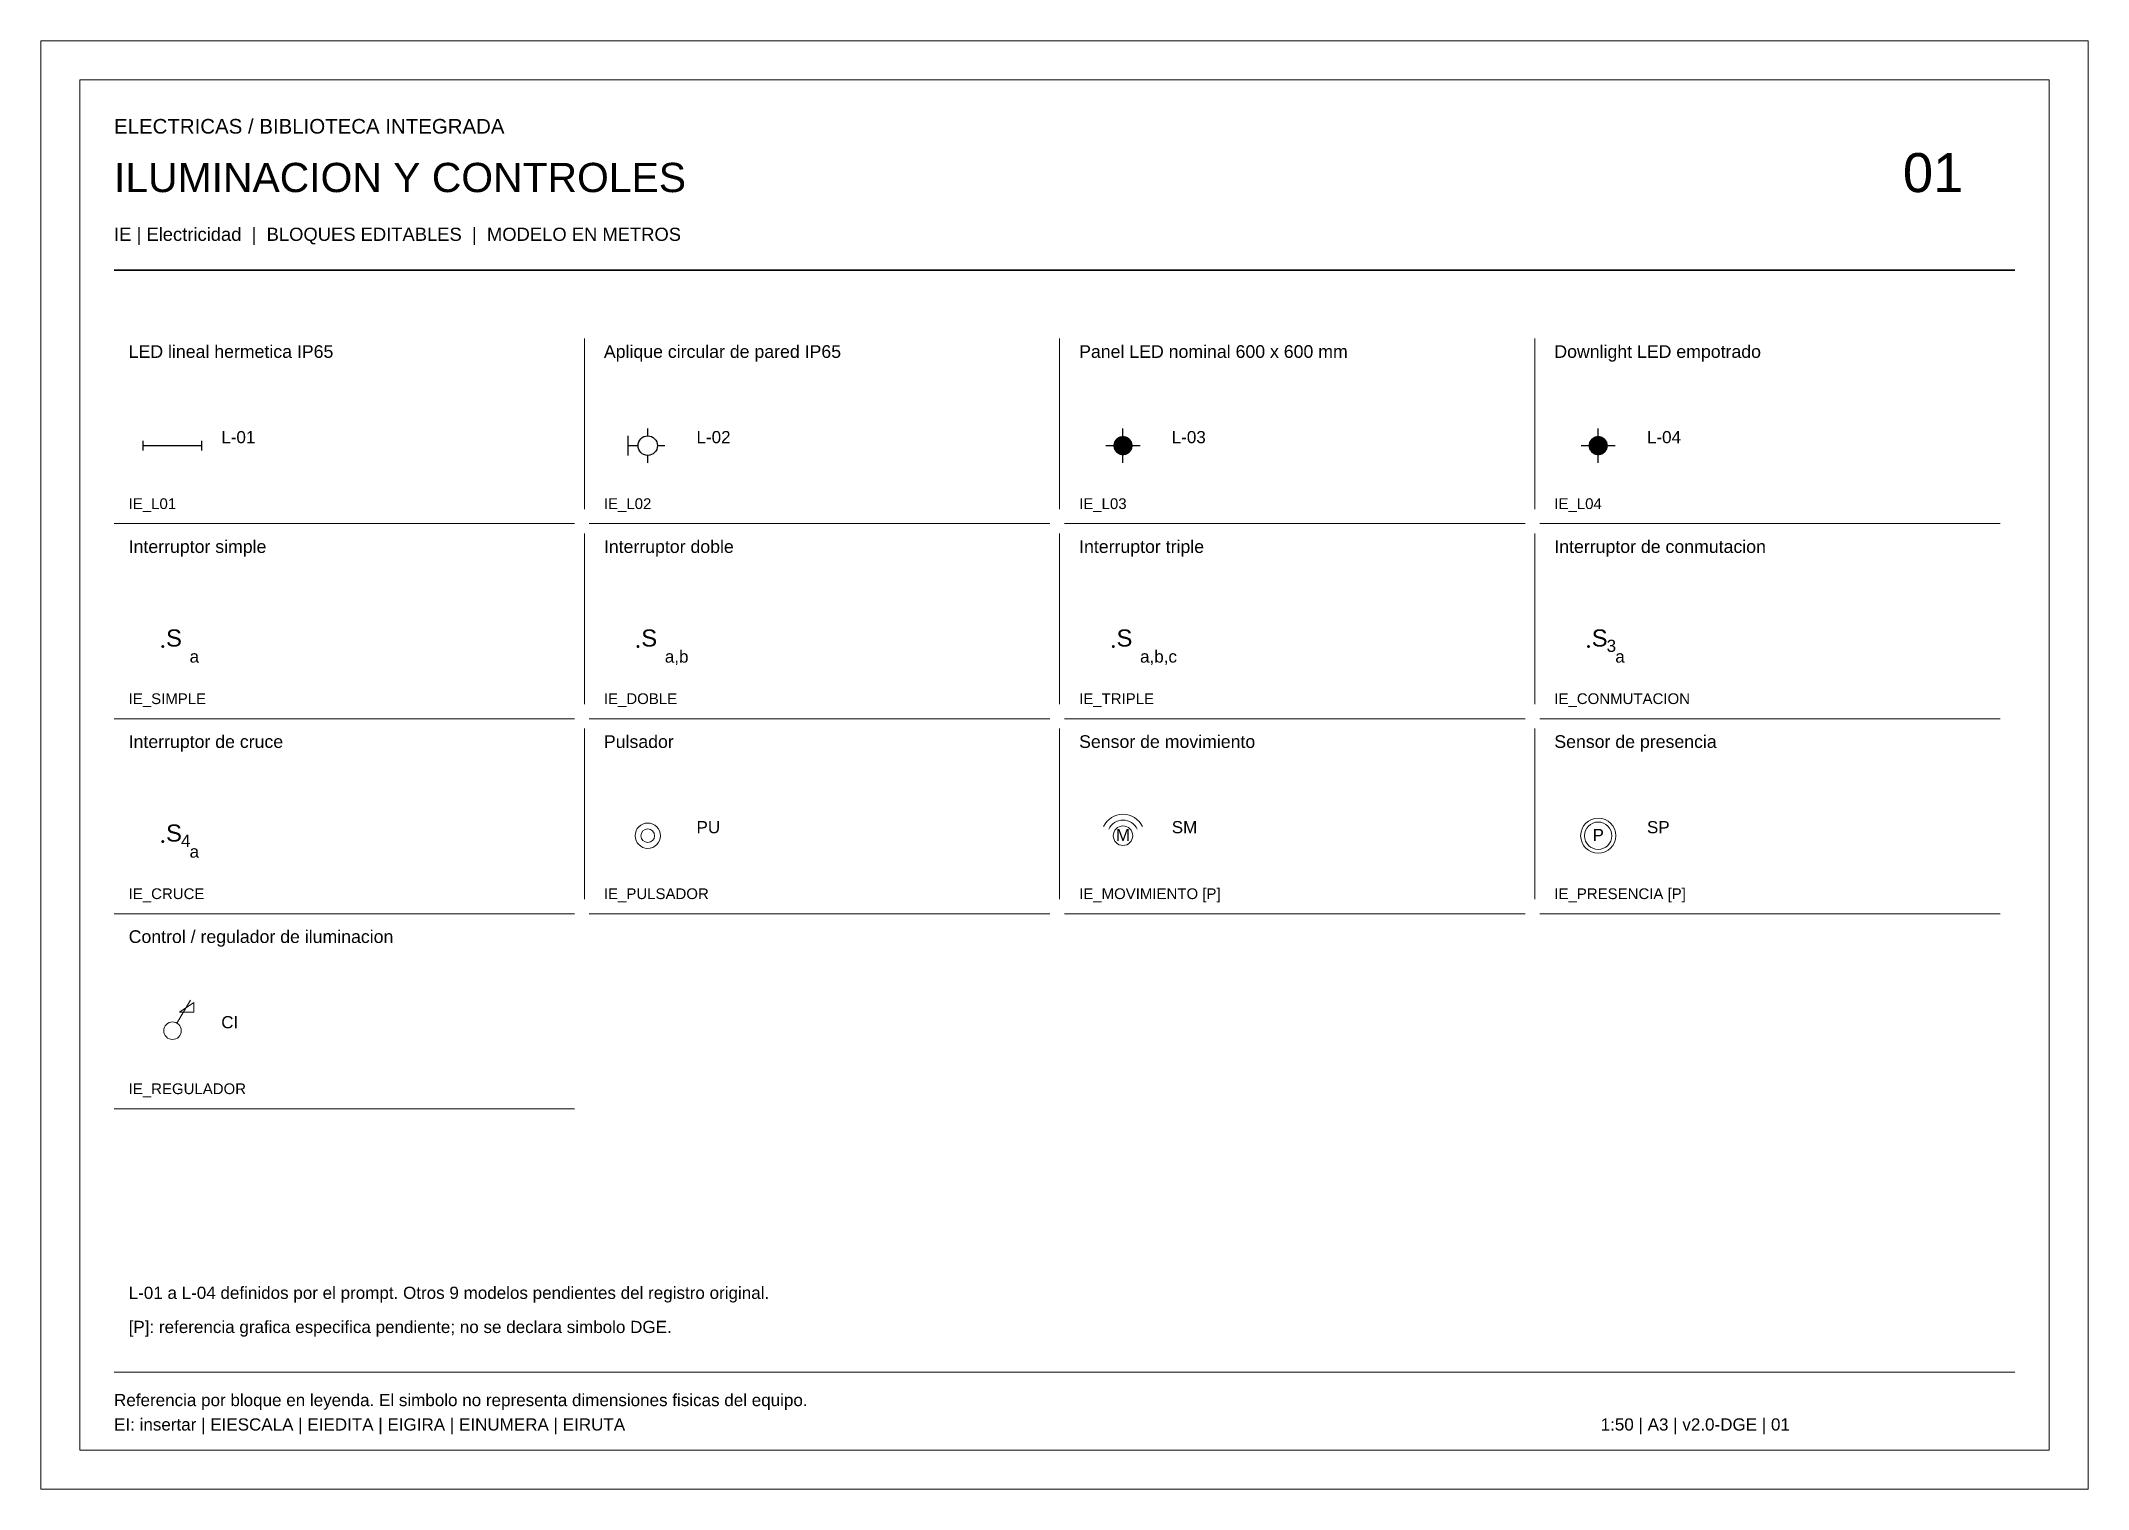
# Paper-space layout '01_ILUMINACION_CONTROLES' of a CAD drawing. Header units: metres, sheet in millimetres. Extents: x 0 to 420, y 0 to 297.
# The model-space entities are those that its viewports show. They can reach past a viewport. Long polylines and large blocks are cut down to what shows.
import ezdxf
from ezdxf.enums import TextEntityAlignment as Align

# ---------------------------------------------------------------- set-up
doc = ezdxf.new("R2010")
doc.units = ezdxf.units.M
for name, color, linetype, lineweight in [('EIC-CATALOGO', 7, 'Continuous', 18), ('EIC-MARCO', 8, 'Continuous', 13), ('IE-INTERRUPTORES', 7, 'Continuous', 18), ('IE-LUMINARIAS', 7, 'Continuous', 25)]:
    doc.layers.add(name, color=color, linetype=linetype, lineweight=lineweight)
doc.layers.add('VIEWPORTS', color=8, linetype='Continuous', lineweight=0, plot=False)
doc.styles.add('EI_TEXTO', font='arial.ttf')

# ---------------------------------------------------------------- blocks, each defined once
blk = doc.blocks.new('IE_L01')
at = {"color": 0, "lineweight": -2}
for p, q in [((-6, -1), (-6, 1)), ((-6, 0), (6, 0)), ((6, -1), (6, 1))]:
    blk.add_line(p, q, dxfattribs=at)
at = {"color": 0, "style": 'EI_TEXTO', "flags": 1}
for tag in ['TIPO', 'TABLERO', 'SISTEMA', 'OBSERVACIONES', 'CLASE_REFERENCIA', 'DESCRIPCION', 'MONTAJE', 'NORMA', 'POTENCIA', 'DIM_FISICA', 'PAGINA_DGE', 'IP']:
    blk.add_attdef(tag, (0, 0), '', height=2.5, dxfattribs=at)
at = {"color": 0, "style": 'EI_TEXTO'}
for tag, p in [('CODIGO', (10, 0.5)), ('ALTURA', (10, -6.5)), ('CIRCUITO', (10, -3))]:
    blk.add_attdef(tag, p, '', height=2.5, dxfattribs=at)
blk = doc.blocks.new('IE_L02')
at = {"color": 0, "lineweight": -2}
for p, q in [((-4, -2), (-4, 2)), ((-4, 0), (-3.5, 0)), ((-3.5, 0), (-2, 0)), ((0, 2), (0, 3.5)), ((2, 0), (3.5, 0)), ((0, -3.5), (0, -2))]:
    blk.add_line(p, q, dxfattribs=at)
blk.add_circle((0, 0), 2, dxfattribs=at)
at = {"color": 0, "style": 'EI_TEXTO', "flags": 1}
for tag in ['TIPO', 'TABLERO', 'SISTEMA', 'OBSERVACIONES', 'CLASE_REFERENCIA', 'DESCRIPCION', 'MONTAJE', 'NORMA', 'POTENCIA', 'DIM_FISICA', 'PAGINA_DGE', 'IP']:
    blk.add_attdef(tag, (0, 0), '', height=2.5, dxfattribs=at)
at = {"color": 0, "style": 'EI_TEXTO'}
for tag, p in [('CODIGO', (10, 0.5)), ('ALTURA', (10, -6.5)), ('CIRCUITO', (10, -3))]:
    blk.add_attdef(tag, p, '', height=2.5, dxfattribs=at)
blk = doc.blocks.new('IE_L03')
blk.add_hatch(color=0).paths.add_polyline_path([(2, 0), (1.85, 0.77), (1.41, 1.41), (0.77, 1.85), (0, 2), (-0.77, 1.85), (-1.41, 1.41), (-1.85, 0.77), (-2, 0), (-1.85, -0.77), (-1.41, -1.41), (-0.77, -1.85), (0, -2), (0.77, -1.85), (1.41, -1.41), (1.85, -0.77)])
at = {"color": 0, "lineweight": -2}
for p, q in [((-3.5, 0), (-2, 0)), ((0, 2), (0, 3.5)), ((2, 0), (3.5, 0)), ((0, -3.5), (0, -2))]:
    blk.add_line(p, q, dxfattribs=at)
at = {"color": 0, "style": 'EI_TEXTO', "flags": 1}
for tag in ['TIPO', 'TABLERO', 'SISTEMA', 'OBSERVACIONES', 'CLASE_REFERENCIA', 'DESCRIPCION', 'MONTAJE', 'NORMA', 'POTENCIA', 'DIM_FISICA', 'PAGINA_DGE']:
    blk.add_attdef(tag, (0, 0), '', height=2.5, dxfattribs=at)
at = {"color": 0, "style": 'EI_TEXTO'}
for tag, p in [('CODIGO', (10, 0.5)), ('ALTURA', (10, -6.5)), ('CIRCUITO', (10, -3))]:
    blk.add_attdef(tag, p, '', height=2.5, dxfattribs=at)
blk = doc.blocks.new('IE_L04')
blk.add_hatch(color=0).paths.add_polyline_path([(2, 0), (1.85, 0.77), (1.41, 1.41), (0.77, 1.85), (0, 2), (-0.77, 1.85), (-1.41, 1.41), (-1.85, 0.77), (-2, 0), (-1.85, -0.77), (-1.41, -1.41), (-0.77, -1.85), (0, -2), (0.77, -1.85), (1.41, -1.41), (1.85, -0.77)])
at = {"color": 0, "lineweight": -2}
for p, q in [((-3.5, 0), (-2, 0)), ((0, 2), (0, 3.5)), ((2, 0), (3.5, 0)), ((0, -3.5), (0, -2))]:
    blk.add_line(p, q, dxfattribs=at)
at = {"color": 0, "style": 'EI_TEXTO', "flags": 1}
for tag in ['TIPO', 'TABLERO', 'SISTEMA', 'OBSERVACIONES', 'CLASE_REFERENCIA', 'DESCRIPCION', 'MONTAJE', 'NORMA', 'POTENCIA', 'DIM_FISICA', 'PAGINA_DGE']:
    blk.add_attdef(tag, (0, 0), '', height=2.5, dxfattribs=at)
at = {"color": 0, "style": 'EI_TEXTO'}
for tag, p in [('CODIGO', (10, 0.5)), ('ALTURA', (10, -6.5)), ('CIRCUITO', (10, -3))]:
    blk.add_attdef(tag, p, '', height=2.5, dxfattribs=at)
blk = doc.blocks.new('IE_SIMPLE')
blk.add_hatch(color=0).paths.add_polyline_path([(-1.7, -1.2), (-1.72, -1.09), (-1.79, -0.99), (-1.89, -0.92), (-2, -0.9), (-2.11, -0.92), (-2.21, -0.99), (-2.28, -1.09), (-2.3, -1.2), (-2.28, -1.31), (-2.21, -1.41), (-2.11, -1.48), (-2, -1.5), (-1.89, -1.48), (-1.79, -1.41), (-1.72, -1.31)])
at = {"color": 0, "lineweight": -2, "style": 'EI_TEXTO'}
blk.add_text('S', height=3.5, dxfattribs=at).set_placement((0.3, -1.2), align=Align.CENTER)
at = {"color": 0, "style": 'EI_TEXTO', "flags": 1}
for tag, p in [('TIPO', (0, 0)), ('TABLERO', (0, 0)), ('TECLAS', (0, 0)), ('SISTEMA', (0, 0)), ('OBSERVACIONES', (0, 0)), ('CLASE_REFERENCIA', (0, 0)), ('GIRO_GRAFICO', (0, 0)), ('DESCRIPCION', (0, 0)), ('MONTAJE', (0, 0)), ('NORMA', (0, 0)), ('PAGINA_DGE', (0, 0)), ('CODIGO', (10, 0.5))]:
    blk.add_attdef(tag, p, '', height=2.5, dxfattribs=at)
at = {"color": 0, "style": 'EI_TEXTO'}
for tag, p in [('CONTROL', (3.5, -4.5)), ('ALTURA', (10, -6.5)), ('CIRCUITO', (10, -3))]:
    blk.add_attdef(tag, p, '', height=2.5, dxfattribs=at)
blk = doc.blocks.new('IE_DOBLE')
blk.add_hatch(color=0).paths.add_polyline_path([(-1.7, -1.2), (-1.72, -1.09), (-1.79, -0.99), (-1.89, -0.92), (-2, -0.9), (-2.11, -0.92), (-2.21, -0.99), (-2.28, -1.09), (-2.3, -1.2), (-2.28, -1.31), (-2.21, -1.41), (-2.11, -1.48), (-2, -1.5), (-1.89, -1.48), (-1.79, -1.41), (-1.72, -1.31)])
at = {"color": 0, "lineweight": -2, "style": 'EI_TEXTO'}
blk.add_text('S', height=3.5, dxfattribs=at).set_placement((0.3, -1.2), align=Align.CENTER)
at = {"color": 0, "style": 'EI_TEXTO', "flags": 1}
for tag, p in [('TIPO', (0, 0)), ('TABLERO', (0, 0)), ('TECLAS', (0, 0)), ('SISTEMA', (0, 0)), ('OBSERVACIONES', (0, 0)), ('CLASE_REFERENCIA', (0, 0)), ('GIRO_GRAFICO', (0, 0)), ('DESCRIPCION', (0, 0)), ('MONTAJE', (0, 0)), ('NORMA', (0, 0)), ('PAGINA_DGE', (0, 0)), ('CODIGO', (10, 0.5))]:
    blk.add_attdef(tag, p, '', height=2.5, dxfattribs=at)
at = {"color": 0, "style": 'EI_TEXTO'}
for tag, p in [('CONTROL', (3.5, -4.5)), ('ALTURA', (10, -6.5)), ('CIRCUITO', (10, -3))]:
    blk.add_attdef(tag, p, '', height=2.5, dxfattribs=at)
blk = doc.blocks.new('IE_TRIPLE')
blk.add_hatch(color=0).paths.add_polyline_path([(-1.7, -1.2), (-1.72, -1.09), (-1.79, -0.99), (-1.89, -0.92), (-2, -0.9), (-2.11, -0.92), (-2.21, -0.99), (-2.28, -1.09), (-2.3, -1.2), (-2.28, -1.31), (-2.21, -1.41), (-2.11, -1.48), (-2, -1.5), (-1.89, -1.48), (-1.79, -1.41), (-1.72, -1.31)])
at = {"color": 0, "lineweight": -2, "style": 'EI_TEXTO'}
blk.add_text('S', height=3.5, dxfattribs=at).set_placement((0.3, -1.2), align=Align.CENTER)
at = {"color": 0, "style": 'EI_TEXTO', "flags": 1}
for tag, p in [('TIPO', (0, 0)), ('TABLERO', (0, 0)), ('TECLAS', (0, 0)), ('SISTEMA', (0, 0)), ('OBSERVACIONES', (0, 0)), ('CLASE_REFERENCIA', (0, 0)), ('GIRO_GRAFICO', (0, 0)), ('DESCRIPCION', (0, 0)), ('MONTAJE', (0, 0)), ('NORMA', (0, 0)), ('PAGINA_DGE', (0, 0)), ('CODIGO', (10, 0.5))]:
    blk.add_attdef(tag, p, '', height=2.5, dxfattribs=at)
at = {"color": 0, "style": 'EI_TEXTO'}
for tag, p in [('CONTROL', (3.5, -4.5)), ('ALTURA', (10, -6.5)), ('CIRCUITO', (10, -3))]:
    blk.add_attdef(tag, p, '', height=2.5, dxfattribs=at)
blk = doc.blocks.new('IE_CONMUTACION')
blk.add_hatch(color=0).paths.add_polyline_path([(-1.7, -1.2), (-1.72, -1.09), (-1.79, -0.99), (-1.89, -0.92), (-2, -0.9), (-2.11, -0.92), (-2.21, -0.99), (-2.28, -1.09), (-2.3, -1.2), (-2.28, -1.31), (-2.21, -1.41), (-2.11, -1.48), (-2, -1.5), (-1.89, -1.48), (-1.79, -1.41), (-1.72, -1.31)])
at = {"color": 0, "lineweight": -2, "style": 'EI_TEXTO'}
for s, height, p in [('S', 3.5, (0.3, -1.2)), ('3', 2.5, (2.7, -2.3))]:
    blk.add_text(s, height=height, dxfattribs=at).set_placement(p, align=Align.CENTER)
at = {"color": 0, "style": 'EI_TEXTO', "flags": 1}
for tag, p in [('TIPO', (0, 0)), ('TABLERO', (0, 0)), ('SISTEMA', (0, 0)), ('OBSERVACIONES', (0, 0)), ('CLASE_REFERENCIA', (0, 0)), ('GIRO_GRAFICO', (0, 0)), ('DESCRIPCION', (0, 0)), ('MONTAJE', (0, 0)), ('NORMA', (0, 0)), ('PAGINA_DGE', (0, 0)), ('CODIGO', (10, 0.5))]:
    blk.add_attdef(tag, p, '', height=2.5, dxfattribs=at)
at = {"color": 0, "style": 'EI_TEXTO'}
for tag, p in [('CONTROL', (3.5, -4.5)), ('ALTURA', (10, -6.5)), ('CIRCUITO', (10, -3))]:
    blk.add_attdef(tag, p, '', height=2.5, dxfattribs=at)
blk = doc.blocks.new('IE_CRUCE')
blk.add_hatch(color=0).paths.add_polyline_path([(-1.7, -1.2), (-1.72, -1.09), (-1.79, -0.99), (-1.89, -0.92), (-2, -0.9), (-2.11, -0.92), (-2.21, -0.99), (-2.28, -1.09), (-2.3, -1.2), (-2.28, -1.31), (-2.21, -1.41), (-2.11, -1.48), (-2, -1.5), (-1.89, -1.48), (-1.79, -1.41), (-1.72, -1.31)])
at = {"color": 0, "lineweight": -2, "style": 'EI_TEXTO'}
for s, height, p in [('S', 3.5, (0.3, -1.2)), ('4', 2.5, (2.7, -2.3))]:
    blk.add_text(s, height=height, dxfattribs=at).set_placement(p, align=Align.CENTER)
at = {"color": 0, "style": 'EI_TEXTO', "flags": 1}
for tag, p in [('TIPO', (0, 0)), ('TABLERO', (0, 0)), ('SISTEMA', (0, 0)), ('OBSERVACIONES', (0, 0)), ('CLASE_REFERENCIA', (0, 0)), ('GIRO_GRAFICO', (0, 0)), ('DESCRIPCION', (0, 0)), ('MONTAJE', (0, 0)), ('NORMA', (0, 0)), ('PAGINA_DGE', (0, 0)), ('CODIGO', (10, 0.5))]:
    blk.add_attdef(tag, p, '', height=2.5, dxfattribs=at)
at = {"color": 0, "style": 'EI_TEXTO'}
for tag, p in [('CONTROL', (3.5, -4.5)), ('ALTURA', (10, -6.5)), ('CIRCUITO', (10, -3))]:
    blk.add_attdef(tag, p, '', height=2.5, dxfattribs=at)
blk = doc.blocks.new('IE_PULSADOR')
at = {"color": 0, "lineweight": -2}
for radius in [2.6, 1.4]:
    blk.add_circle((0, 0), radius, dxfattribs=at)
at = {"color": 0, "style": 'EI_TEXTO', "flags": 1}
for tag in ['TIPO', 'TABLERO', 'SISTEMA', 'OBSERVACIONES', 'CLASE_REFERENCIA', 'DESCRIPCION', 'MONTAJE', 'NORMA', 'PAGINA_DGE']:
    blk.add_attdef(tag, (0, 0), '', height=2.5, dxfattribs=at)
at = {"color": 0, "style": 'EI_TEXTO'}
for tag, p in [('CODIGO', (10, 0.5)), ('ALTURA', (10, -6.5)), ('CIRCUITO', (10, -3))]:
    blk.add_attdef(tag, p, '', height=2.5, dxfattribs=at)
blk = doc.blocks.new('IE_MOVIMIENTO')
at = {"color": 0, "lineweight": -2}
blk.add_circle((0, 0), 2, dxfattribs=at)
for radius in [4.4, 3.2]:
    blk.add_arc((0, 0), radius, 25, 155, dxfattribs=at)
at = {"color": 0, "lineweight": -2, "style": 'EI_TEXTO'}
blk.add_text('M', height=2.5, dxfattribs=at).set_placement((0, -1.1), align=Align.CENTER)
at = {"color": 0, "style": 'EI_TEXTO', "flags": 1}
for tag in ['TIPO', 'TABLERO', 'SISTEMA', 'OBSERVACIONES', 'DESCRIPCION', 'MONTAJE', 'NORMA']:
    blk.add_attdef(tag, (0, 0), '', height=2.5, dxfattribs=at)
at = {"color": 0, "style": 'EI_TEXTO'}
for tag, p in [('CODIGO', (10, 0.5)), ('ALTURA', (10, -6.5)), ('CIRCUITO', (10, -3))]:
    blk.add_attdef(tag, p, '', height=2.5, dxfattribs=at)
blk = doc.blocks.new('IE_PRESENCIA')
at = {"color": 0, "lineweight": -2}
for radius in [3.6, 2.8]:
    blk.add_circle((0, 0), radius, dxfattribs=at)
at = {"color": 0, "lineweight": -2, "style": 'EI_TEXTO'}
blk.add_text('P', height=2.5, dxfattribs=at).set_placement((0, -1.1), align=Align.CENTER)
at = {"color": 0, "style": 'EI_TEXTO', "flags": 1}
for tag in ['TIPO', 'TABLERO', 'SISTEMA', 'OBSERVACIONES', 'DESCRIPCION', 'MONTAJE', 'NORMA']:
    blk.add_attdef(tag, (0, 0), '', height=2.5, dxfattribs=at)
at = {"color": 0, "style": 'EI_TEXTO'}
for tag, p in [('CODIGO', (10, 0.5)), ('ALTURA', (10, -6.5)), ('CIRCUITO', (10, -3))]:
    blk.add_attdef(tag, p, '', height=2.5, dxfattribs=at)
blk = doc.blocks.new('IE_REGULADOR')
at = {"color": 0, "lineweight": -2}
blk.add_line((0.9, 1.55), (3.7, 6.3), dxfattribs=at)
blk.add_lwpolyline([(1.4, 3.8), (4.4, 3.8), (4.4, 5.8)], close=True, dxfattribs=at)
blk.add_circle((0, 0), 1.8, dxfattribs=at)
at = {"color": 0, "style": 'EI_TEXTO', "flags": 1}
for tag in ['TIPO', 'TABLERO', 'SISTEMA', 'OBSERVACIONES', 'CLASE_REFERENCIA', 'DESCRIPCION', 'MONTAJE', 'NORMA', 'PAGINA_DGE']:
    blk.add_attdef(tag, (0, 0), '', height=2.5, dxfattribs=at)
at = {"color": 0, "style": 'EI_TEXTO'}
for tag, p in [('CODIGO', (10, 0.5)), ('ALTURA', (10, -6.5)), ('CIRCUITO', (10, -3))]:
    blk.add_attdef(tag, p, '', height=2.5, dxfattribs=at)

msp = doc.modelspace()

# ---------------------------------------------------------------- linework, layer by layer
at = {"layer": 'EIC-MARCO', "color": 34, "lineweight": 35}
msp.add_line((0.75, -27.5), (20.25, -27.5), dxfattribs=at)
at = {"layer": 'EIC-MARCO', "color": 8, "lineweight": 13}
for p, q in [((5.575, -29.95), (5.575, -28.2)), ((10.45, -29.95), (10.45, -28.2)), ((15.325, -29.95), (15.325, -28.2)), ((0.75, -30.1), (5.475, -30.1)), ((5.575, -31.95), (5.575, -30.2)), ((5.625, -30.1), (10.35, -30.1)), ((10.45, -31.95), (10.45, -30.2)), ((10.5, -30.1), (15.225, -30.1)), ((15.325, -31.95), (15.325, -30.2)), ((15.375, -30.1), (20.1, -30.1)), ((0.75, -32.1), (5.475, -32.1)), ((5.625, -32.1), (10.35, -32.1)), ((10.5, -32.1), (15.225, -32.1)), ((15.375, -32.1), (20.1, -32.1)), ((5.575, -33.95), (5.575, -32.2)), ((10.45, -33.95), (10.45, -32.2)), ((15.325, -33.95), (15.325, -32.2)), ((0.75, -34.1), (5.475, -34.1)), ((5.625, -34.1), (10.35, -34.1)), ((10.5, -34.1), (15.225, -34.1)), ((15.375, -34.1), (20.1, -34.1)), ((0.75, -36.1), (5.475, -36.1)), ((0.75, -38.8), (20.25, -38.8))]:
    msp.add_line(p, q, dxfattribs=at)
at = {"layer": 'EIC-MARCO'}
msp.add_lwpolyline([(0.4, -39.6), (20.6, -39.6), (20.6, -25.55), (0.4, -25.55)], close=True, dxfattribs=at)

# ---------------------------------------------------------------- block references
at = {"layer": 'IE-INTERRUPTORES'}
ref = msp.add_blockref('IE_SIMPLE', (1.35, -31.3), dxfattribs=dict(at, xscale=0.05, yscale=0.05, zscale=0.05))
ref.add_attrib('CONTROL', 'a', (1.525, -31.525), dxfattribs={"layer": '0', "height": 0.125, "style": 'EI_TEXTO'})
ref = msp.add_blockref('IE_DOBLE', (6.225, -31.3), dxfattribs=dict(at, xscale=0.05, yscale=0.05, zscale=0.05))
ref.add_attrib('CONTROL', 'a,b', (6.4, -31.525), dxfattribs={"layer": '0', "height": 0.125, "style": 'EI_TEXTO'})
ref = msp.add_blockref('IE_TRIPLE', (11.1, -31.3), dxfattribs=dict(at, xscale=0.05, yscale=0.05, zscale=0.05))
ref.add_attrib('CONTROL', 'a,b,c', (11.275, -31.525), dxfattribs={"layer": '0', "height": 0.125, "style": 'EI_TEXTO'})
ref = msp.add_blockref('IE_CONMUTACION', (15.975, -31.3), dxfattribs=dict(at, xscale=0.05, yscale=0.05, zscale=0.05))
ref.add_attrib('CONTROL', 'a', (16.15, -31.525), dxfattribs={"layer": '0', "height": 0.125, "style": 'EI_TEXTO'})
ref = msp.add_blockref('IE_PULSADOR', (6.225, -33.3), dxfattribs=dict(at, xscale=0.05, yscale=0.05, zscale=0.05))
ref.add_attrib('CODIGO', 'PU', (6.725, -33.275), dxfattribs={"layer": '0', "height": 0.125, "style": 'EI_TEXTO'})
ref = msp.add_blockref('IE_MOVIMIENTO', (11.1, -33.3), dxfattribs=dict(at, xscale=0.05, yscale=0.05, zscale=0.05))
ref.add_attrib('CODIGO', 'SM', (11.6, -33.275), dxfattribs={"layer": '0', "height": 0.125, "style": 'EI_TEXTO'})
ref = msp.add_blockref('IE_PRESENCIA', (15.975, -33.3), dxfattribs=dict(at, xscale=0.05, yscale=0.05, zscale=0.05))
ref.add_attrib('CODIGO', 'SP', (16.475, -33.275), dxfattribs={"layer": '0', "height": 0.125, "style": 'EI_TEXTO'})
ref = msp.add_blockref('IE_CRUCE', (1.35, -33.3), dxfattribs=dict(at, xscale=0.05, yscale=0.05, zscale=0.05))
ref.add_attrib('CONTROL', 'a', (1.525, -33.525), dxfattribs={"layer": '0', "height": 0.125, "style": 'EI_TEXTO'})
ref = msp.add_blockref('IE_REGULADOR', (1.35, -35.3), dxfattribs=dict(at, xscale=0.05, yscale=0.05, zscale=0.05))
ref.add_attrib('CODIGO', 'CI', (1.85, -35.275), dxfattribs={"layer": '0', "height": 0.125, "style": 'EI_TEXTO'})
at = {"layer": 'IE-LUMINARIAS'}
ref = msp.add_blockref('IE_L01', (1.35, -29.3), dxfattribs=dict(at, xscale=0.05, yscale=0.05, zscale=0.05))
ref.add_attrib('CODIGO', 'L-01', (1.85, -29.275), dxfattribs={"layer": '0', "height": 0.125, "style": 'EI_TEXTO'})
ref = msp.add_blockref('IE_L02', (6.225, -29.3), dxfattribs=dict(at, xscale=0.05, yscale=0.05, zscale=0.05))
ref.add_attrib('CODIGO', 'L-02', (6.725, -29.275), dxfattribs={"layer": '0', "height": 0.125, "style": 'EI_TEXTO'})
ref = msp.add_blockref('IE_L03', (11.1, -29.3), dxfattribs=dict(at, xscale=0.05, yscale=0.05, zscale=0.05))
ref.add_attrib('CODIGO', 'L-03', (11.6, -29.275), dxfattribs={"layer": '0', "height": 0.125, "style": 'EI_TEXTO'})
ref = msp.add_blockref('IE_L04', (15.975, -29.3), dxfattribs=dict(at, xscale=0.05, yscale=0.05, zscale=0.05))
ref.add_attrib('CODIGO', 'L-04', (16.475, -29.275), dxfattribs={"layer": '0', "height": 0.125, "style": 'EI_TEXTO'})

# ---------------------------------------------------------------- texts
at = {"layer": 'EIC-CATALOGO', "color": 34, "style": 'EI_TEXTO'}
for s, height, p in [('ELECTRICAS / BIBLIOTECA INTEGRADA', 0.15, (0.75, -26.1)), ('01', 0.4, (19.1, -26.7))]:
    msp.add_text(s, height=height, dxfattribs=at).set_placement(p)
at = {"layer": 'EIC-CATALOGO', "color": 7, "style": 'EI_TEXTO'}
for s, height, p in [('ILUMINACION Y CONTROLES', 0.3, (0.75, -26.7)), ('IE | Electricidad  |  BLOQUES EDITABLES  |  MODELO EN METROS', 0.135, (0.75, -27.2)), ('LED lineal hermetica IP65', 0.13, (0.9, -28.4)), ('Aplique circular de pared IP65', 0.13, (5.775, -28.4)), ('Panel LED nominal 600 x 600 mm', 0.13, (10.65, -28.4)), ('Downlight LED empotrado', 0.13, (15.525, -28.4)), ('Interruptor simple', 0.13, (0.9, -30.4)), ('Interruptor doble', 0.13, (5.775, -30.4)), ('Interruptor triple', 0.13, (10.65, -30.4)), ('Interruptor de conmutacion', 0.13, (15.525, -30.4)), ('Interruptor de cruce', 0.13, (0.9, -32.4)), ('Pulsador', 0.13, (5.775, -32.4)), ('Sensor de movimiento', 0.13, (10.65, -32.4)), ('Sensor de presencia', 0.13, (15.525, -32.4)), ('Control / regulador de iluminacion', 0.13, (0.9, -34.4)), ('L-01 a L-04 definidos por el prompt. Otros 9 modelos pendientes del registro original.', 0.125, (0.9, -38.05)), ('[P]: referencia grafica especifica pendiente; no se declara simbolo DGE.', 0.125, (0.9, -38.4)), ('Referencia por bloque en leyenda. El simbolo no representa dimensiones fisicas del equipo.', 0.125, (0.75, -39.15)), ('EI: insertar | EIESCALA | EIEDITA | EIGIRA | EINUMERA | EIRUTA', 0.125, (0.75, -39.4)), ('1:50 | A3 | v2.0-DGE | 01', 0.125, (16, -39.4))]:
    msp.add_text(s, height=height, dxfattribs=at).set_placement(p)
at = {"layer": 'EIC-CATALOGO', "color": 8, "style": 'EI_TEXTO'}
for s, p in [('IE_L01', (0.9, -29.95)), ('IE_L02', (5.775, -29.95)), ('IE_L03', (10.65, -29.95)), ('IE_L04', (15.525, -29.95)), ('IE_SIMPLE', (0.9, -31.95)), ('IE_DOBLE', (5.775, -31.95)), ('IE_TRIPLE', (10.65, -31.95)), ('IE_CONMUTACION', (15.525, -31.95)), ('IE_CRUCE', (0.9, -33.95)), ('IE_PULSADOR', (5.775, -33.95)), ('IE_MOVIMIENTO [P]', (10.65, -33.95)), ('IE_PRESENCIA [P]', (15.525, -33.95)), ('IE_REGULADOR', (0.9, -35.95))]:
    msp.add_text(s, height=0.11, dxfattribs=at).set_placement(p)

psp = doc.layouts.new('01_ILUMINACION_CONTROLES')

# ---------------------------------------------------------------- viewports
at = {"layer": 'VIEWPORTS'}
psp.add_viewport(center=(210, 148.5), size=(420, 297), view_center_point=(10.5, -32.575), view_height=14.85, dxfattribs=at)

doc.saveas('drawing.dxf')
